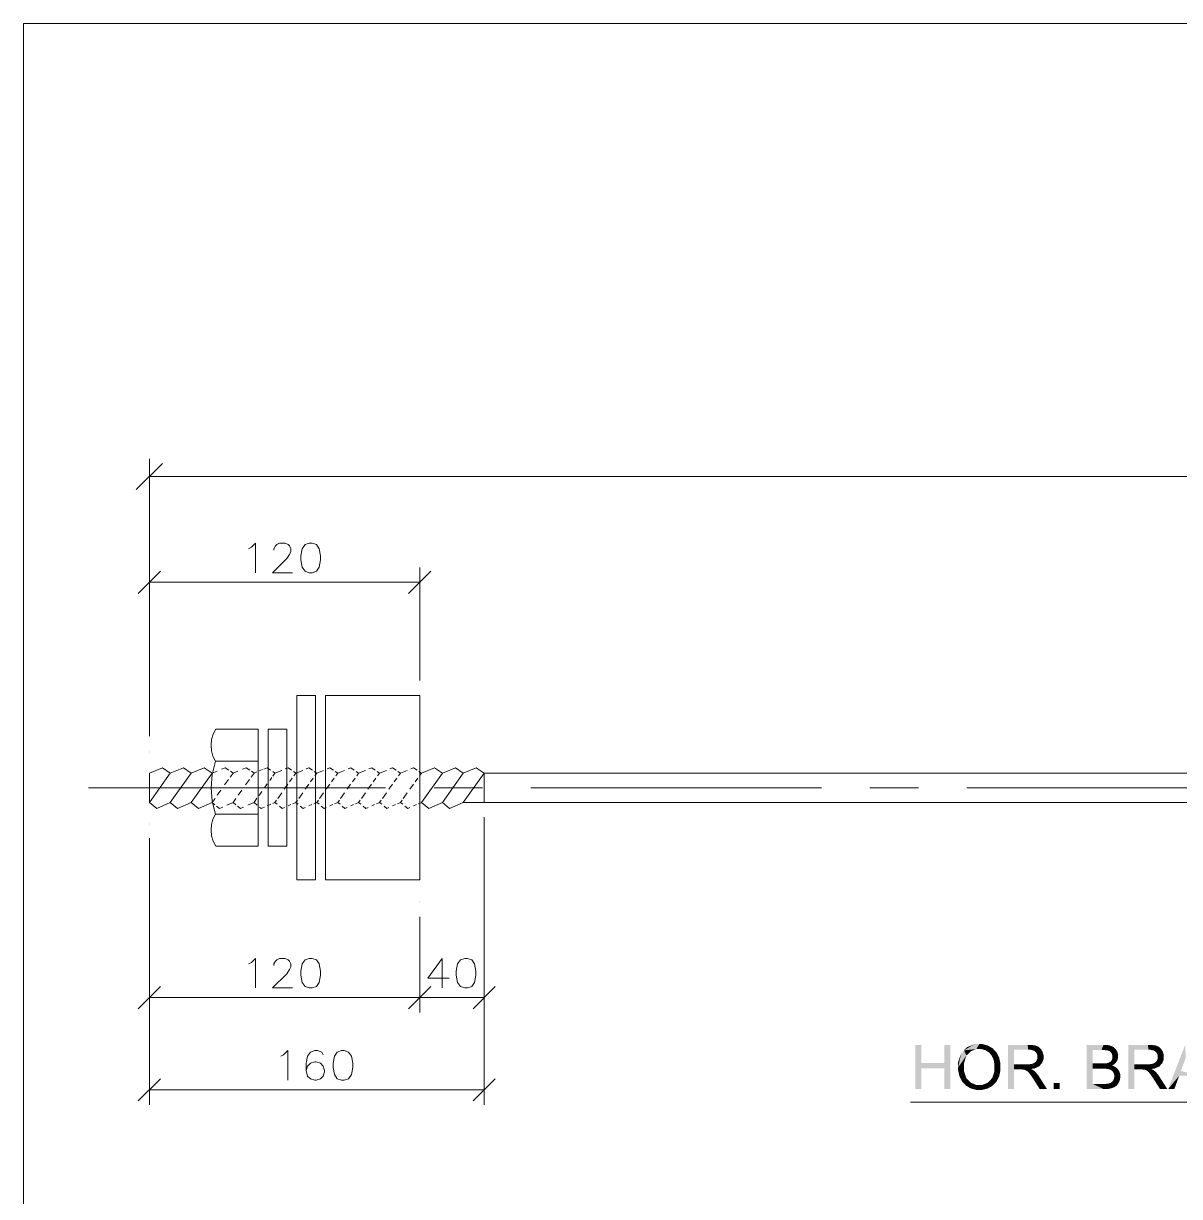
# Model space of a CAD drawing. Header units: millimetres. Extents: x 2 to 579, y 1 to 405.
# Drawn here: x 184.2 to 243.9, y 141.7 to 202.3 of the extents above; entities that cross this region are included whole.
import ezdxf

# ---------------------------------------------------------------- set-up
doc = ezdxf.new("R2010")
doc.units = ezdxf.units.MM
doc.linetypes.add('XKITLINE00', pattern=[0])
doc.layers.add('GraphicObject', color=6, linetype='Continuous', lineweight=0)
doc.layers.add('LinkedObject', color=7, linetype='Continuous', lineweight=0)

# ---------------------------------------------------------------- blocks, each defined once
blk = doc.blocks.new('*A3')
at = {"layer": 'GraphicObject', "color": 3, "linetype": 'XKITLINE00', "lineweight": 0}
for p, q in [((318.775, 202.299), (184.216, 202.299)), ((184.216, 202.299), (184.216, 63.347))]:
    blk.add_line(p, q, dxfattribs=at)
blk = doc.blocks.new('*A4')
at = {"layer": 'LinkedObject'}
for points in [[(230.558, 148.62), (230.256, 147.273), (230.256, 149.56)], [(230.558, 148.62), (230.256, 149.56), (230.558, 149.56)], [(232.049, 149.56), (231.748, 148.62), (231.748, 149.56)], [(231.748, 148.35), (231.748, 148.62), (232.049, 149.56)], [(231.748, 148.35), (232.049, 149.56), (232.049, 147.273)], [(232.764, 149.277), (232.459, 148.386), (232.612, 149.116)], [(232.886, 149.007), (232.459, 148.386), (232.764, 149.277)], [(232.612, 149.116), (232.459, 148.386), (232.459, 148.67)], [(233.312, 149.599), (232.764, 149.277), (232.917, 149.438)], [(233.554, 149.599), (232.764, 149.277), (233.312, 149.599)], [(233.394, 149.338), (232.764, 149.277), (233.554, 149.599)], [(233.118, 149.228), (232.764, 149.277), (233.394, 149.338)], [(232.764, 149.277), (233.118, 149.228), (233.002, 149.117)], [(232.886, 149.007), (232.764, 149.277), (233.002, 149.117)], [(233.394, 149.338), (233.554, 149.599), (233.555, 149.338)], [(233.554, 149.599), (233.668, 149.338), (233.555, 149.338)], [(233.997, 149.523), (233.554, 149.599), (233.712, 149.599)], [(234.124, 149.447), (233.554, 149.599), (233.997, 149.523)], [(233.872, 149.281), (233.554, 149.599), (234.124, 149.447)], [(233.668, 149.338), (233.554, 149.599), (233.872, 149.281)], [(233.872, 149.281), (234.124, 149.447), (233.963, 149.223)], [(234.124, 149.447), (234.054, 149.166), (233.963, 149.223)], [(234.054, 149.166), (234.124, 149.447), (234.192, 149.005)], [(234.445, 149.161), (234.124, 149.447), (234.251, 149.372)], [(234.512, 149.026), (234.124, 149.447), (234.445, 149.161)], [(234.192, 149.005), (234.124, 149.447), (234.512, 149.026)], [(234.192, 149.005), (234.512, 149.026), (234.24, 148.901)], [(234.512, 149.026), (234.287, 148.797), (234.24, 148.901)], [(234.287, 148.797), (234.512, 149.026), (234.334, 148.553)], [(234.334, 148.553), (234.512, 149.026), (234.645, 148.584)], [(234.645, 148.584), (234.512, 149.026), (234.578, 148.891)], [(235.343, 148.551), (235.041, 147.273), (235.041, 149.56)], [(235.041, 149.56), (235.343, 149.308), (235.343, 148.551)], [(236.065, 149.308), (235.041, 149.56), (236.053, 149.56)], [(235.343, 149.308), (235.041, 149.56), (236.065, 149.308)], [(236.053, 149.56), (236.192, 149.308), (236.065, 149.308)], [(236.437, 149.529), (236.053, 149.56), (236.205, 149.56)], [(236.517, 149.498), (236.053, 149.56), (236.437, 149.529)], [(236.378, 149.256), (236.053, 149.56), (236.517, 149.498)], [(236.192, 149.308), (236.053, 149.56), (236.378, 149.256)], [(236.517, 149.498), (236.437, 149.204), (236.378, 149.256)], [(236.596, 149.467), (236.437, 149.204), (236.517, 149.498)], [(236.437, 149.204), (236.596, 149.467), (236.496, 149.151)], [(236.496, 149.151), (236.596, 149.467), (236.771, 149.28)], [(236.771, 149.28), (236.555, 149.018), (236.496, 149.151)], [(236.818, 149.202), (236.555, 149.018), (236.771, 149.28)], [(236.866, 149.03), (236.555, 149.018), (236.818, 149.202)], [(236.866, 148.936), (236.555, 149.018), (236.866, 149.03)], [(236.555, 149.018), (236.866, 148.936), (236.555, 148.937)], [(236.771, 149.28), (236.596, 149.467), (236.723, 149.358)], [(239.102, 149.56), (239.404, 148.329), (239.102, 147.273)], [(239.404, 148.599), (239.404, 148.329), (239.102, 149.56)], [(239.102, 149.56), (239.404, 149.29), (239.404, 148.599)], [(239.862, 149.29), (239.102, 149.56), (239.961, 149.56)], [(239.404, 149.29), (239.102, 149.56), (239.862, 149.29)], [(239.862, 149.29), (239.961, 149.56), (239.986, 149.29)], [(239.961, 149.56), (240.16, 149.274), (239.986, 149.29)], [(240.092, 149.56), (240.16, 149.274), (239.961, 149.56)], [(240.302, 149.525), (240.16, 149.274), (240.092, 149.56)], [(240.16, 149.274), (240.302, 149.525), (240.211, 149.258)], [(240.211, 149.258), (240.302, 149.525), (240.262, 149.242)], [(240.262, 149.242), (240.302, 149.525), (240.381, 149.49)], [(240.381, 149.49), (240.34, 149.183), (240.262, 149.242)], [(240.461, 149.456), (240.34, 149.183), (240.381, 149.49)], [(240.585, 149.349), (240.34, 149.183), (240.461, 149.456)], [(240.63, 149.277), (240.34, 149.183), (240.585, 149.349)], [(240.34, 149.183), (240.63, 149.277), (240.367, 149.139)], [(240.63, 149.277), (240.395, 149.096), (240.367, 149.139)], [(240.395, 149.096), (240.63, 149.277), (240.422, 148.996)], [(240.422, 148.996), (240.63, 149.277), (240.719, 148.975)], [(240.719, 149.053), (240.63, 149.277), (240.674, 149.204)], [(240.719, 148.975), (240.63, 149.277), (240.719, 149.053)], [(241.552, 148.551), (241.25, 147.273), (241.25, 149.56)], [(241.25, 149.56), (241.552, 149.308), (241.552, 148.551)], [(242.274, 149.308), (241.25, 149.56), (242.262, 149.56)], [(241.552, 149.308), (241.25, 149.56), (242.274, 149.308)], [(242.262, 149.56), (242.401, 149.308), (242.274, 149.308)], [(242.647, 149.529), (242.262, 149.56), (242.414, 149.56)], [(242.726, 149.498), (242.262, 149.56), (242.647, 149.529)], [(242.587, 149.256), (242.262, 149.56), (242.726, 149.498)], [(242.401, 149.308), (242.262, 149.56), (242.587, 149.256)], [(242.726, 149.498), (242.646, 149.204), (242.587, 149.256)], [(242.805, 149.467), (242.646, 149.204), (242.726, 149.498)], [(242.646, 149.204), (242.805, 149.467), (242.705, 149.151)], [(242.705, 149.151), (242.805, 149.467), (242.98, 149.28)], [(242.98, 149.28), (242.764, 149.018), (242.705, 149.151)], [(243.027, 149.202), (242.764, 149.018), (242.98, 149.28)], [(243.075, 149.03), (242.764, 149.018), (243.027, 149.202)], [(243.075, 148.936), (242.764, 149.018), (243.075, 149.03)], [(242.764, 149.018), (243.075, 148.936), (242.764, 148.937)], [(242.98, 149.28), (242.805, 149.467), (242.932, 149.358)], [(244.178, 149.56), (244.208, 148.882), (243.3, 147.273)], [(230.558, 148.35), (230.256, 147.273), (230.558, 148.62)], [(230.558, 148.62), (231.748, 148.35), (230.558, 148.35)], [(231.748, 148.62), (231.748, 148.35), (230.558, 148.62)], [(232.77, 148.639), (232.459, 148.386), (232.886, 149.007)], [(232.459, 148.386), (232.77, 148.639), (232.77, 148.381)], [(234.224, 147.852), (234.645, 148.412), (234.505, 147.79)], [(234.334, 148.193), (234.645, 148.412), (234.224, 147.852)], [(234.334, 148.414), (234.645, 148.584), (234.645, 148.412)], [(234.334, 148.553), (234.645, 148.584), (234.334, 148.414)], [(234.645, 148.412), (234.334, 148.193), (234.334, 148.414)], [(234.505, 147.79), (234.645, 148.412), (234.575, 147.928)], [(234.575, 147.928), (234.645, 148.412), (234.645, 148.239)], [(235.343, 148.551), (235.343, 148.288), (235.041, 147.273)], [(235.693, 148.288), (235.343, 148.551), (235.992, 148.551)], [(235.343, 148.288), (235.343, 148.551), (235.693, 148.288)], [(235.693, 148.288), (235.992, 148.551), (235.751, 148.288)], [(235.751, 148.288), (235.992, 148.551), (235.836, 148.283)], [(235.836, 148.283), (235.992, 148.551), (235.861, 148.277)], [(235.861, 148.277), (235.992, 148.551), (235.896, 148.269)], [(235.896, 148.269), (235.992, 148.551), (235.965, 148.238)], [(235.965, 148.238), (235.992, 148.551), (236.096, 148.551)], [(235.965, 148.238), (236.096, 148.551), (235.999, 148.217)], [(236.096, 148.551), (236.223, 148.313), (235.999, 148.217)], [(236.258, 148.573), (236.223, 148.313), (236.096, 148.551)], [(236.223, 148.313), (236.258, 148.573), (236.387, 148.336)], [(236.316, 148.594), (236.708, 148.525), (236.258, 148.573)], [(236.63, 148.442), (236.258, 148.573), (236.708, 148.525)], [(236.387, 148.336), (236.258, 148.573), (236.63, 148.442)], [(236.375, 148.616), (236.708, 148.525), (236.316, 148.594)], [(236.708, 148.525), (236.375, 148.616), (236.464, 148.684)], [(236.494, 148.731), (236.708, 148.525), (236.464, 148.684)], [(236.524, 148.779), (236.708, 148.525), (236.494, 148.731)], [(236.524, 148.779), (236.866, 148.936), (236.708, 148.525)], [(236.555, 148.881), (236.866, 148.936), (236.524, 148.779)], [(236.866, 148.936), (236.555, 148.881), (236.555, 148.937)], [(236.708, 148.525), (236.866, 148.936), (236.787, 148.609)], [(236.787, 148.609), (236.866, 148.936), (236.866, 148.814)], [(239.934, 148.329), (239.404, 148.599), (239.9, 148.599)], [(239.404, 148.329), (239.404, 148.599), (239.934, 148.329)], [(240.044, 148.329), (239.9, 148.599), (240.001, 148.599)], [(239.934, 148.329), (239.9, 148.599), (240.044, 148.329)], [(240.145, 148.612), (240.4, 148.489), (240.001, 148.599)], [(240.001, 148.599), (240.4, 148.489), (240.044, 148.329)], [(240.044, 148.329), (240.4, 148.489), (240.211, 148.31)], [(240.189, 148.626), (240.48, 148.529), (240.145, 148.612)], [(240.4, 148.489), (240.145, 148.612), (240.48, 148.529)], [(240.247, 148.643), (240.48, 148.529), (240.189, 148.626)], [(240.4, 148.489), (240.27, 148.291), (240.211, 148.31)], [(240.334, 148.7), (240.48, 148.529), (240.247, 148.643)], [(240.27, 148.291), (240.4, 148.489), (240.328, 148.272)], [(240.328, 148.272), (240.4, 148.489), (240.419, 148.206)], [(240.64, 148.699), (240.334, 148.7), (240.393, 148.779)], [(240.6, 148.634), (240.334, 148.7), (240.64, 148.699)], [(240.48, 148.529), (240.334, 148.7), (240.6, 148.634)], [(240.393, 148.779), (240.719, 148.975), (240.64, 148.699)], [(240.422, 148.879), (240.719, 148.975), (240.393, 148.779)], [(240.662, 148.355), (240.4, 148.489), (240.503, 148.459)], [(240.419, 148.206), (240.4, 148.489), (240.662, 148.355)], [(240.719, 148.975), (240.422, 148.939), (240.422, 148.996)], [(240.422, 148.939), (240.719, 148.975), (240.422, 148.879)], [(240.64, 148.699), (240.719, 148.975), (240.68, 148.763)], [(240.68, 148.763), (240.719, 148.975), (240.719, 148.901)], [(241.552, 148.551), (241.552, 148.288), (241.25, 147.273)], [(241.902, 148.288), (241.552, 148.551), (242.201, 148.551)], [(241.552, 148.288), (241.552, 148.551), (241.902, 148.288)], [(241.902, 148.288), (242.201, 148.551), (241.961, 148.288)], [(241.961, 148.288), (242.201, 148.551), (242.045, 148.283)], [(242.045, 148.283), (242.201, 148.551), (242.07, 148.277)], [(242.07, 148.277), (242.201, 148.551), (242.105, 148.269)], [(242.105, 148.269), (242.201, 148.551), (242.174, 148.238)], [(242.174, 148.238), (242.201, 148.551), (242.305, 148.551)], [(242.174, 148.238), (242.305, 148.551), (242.208, 148.217)], [(242.305, 148.551), (242.432, 148.313), (242.208, 148.217)], [(242.467, 148.573), (242.432, 148.313), (242.305, 148.551)], [(242.432, 148.313), (242.467, 148.573), (242.596, 148.336)], [(242.525, 148.594), (242.918, 148.525), (242.467, 148.573)], [(242.839, 148.442), (242.467, 148.573), (242.918, 148.525)], [(242.596, 148.336), (242.467, 148.573), (242.839, 148.442)], [(242.584, 148.616), (242.918, 148.525), (242.525, 148.594)], [(242.918, 148.525), (242.584, 148.616), (242.673, 148.684)], [(242.703, 148.731), (242.918, 148.525), (242.673, 148.684)], [(242.733, 148.779), (242.918, 148.525), (242.703, 148.731)], [(242.733, 148.779), (243.075, 148.936), (242.918, 148.525)], [(242.764, 148.881), (243.075, 148.936), (242.733, 148.779)], [(243.075, 148.936), (242.764, 148.881), (242.764, 148.937)], [(242.918, 148.525), (243.075, 148.936), (242.996, 148.609)], [(242.996, 148.609), (243.075, 148.936), (243.075, 148.814)], [(243.3, 147.273), (244.208, 148.882), (243.956, 148.213)], [(230.256, 147.273), (230.558, 148.35), (230.558, 147.273)], [(231.748, 148.35), (232.049, 147.273), (231.748, 147.273)], [(232.459, 148.386), (232.77, 148.174), (232.459, 148.235)], [(232.77, 148.174), (232.459, 148.386), (232.77, 148.381)], [(232.459, 148.235), (232.77, 148.174), (232.524, 147.95)], [(232.524, 147.95), (232.77, 148.174), (232.59, 147.815)], [(232.59, 147.815), (232.77, 148.174), (232.881, 147.849)], [(232.881, 147.849), (232.848, 147.468), (232.59, 147.815)], [(232.59, 147.815), (232.848, 147.468), (232.655, 147.681)], [(232.992, 147.73), (232.848, 147.468), (232.881, 147.849)], [(234.505, 147.79), (234.113, 147.732), (234.224, 147.852)], [(235.041, 147.273), (235.343, 148.288), (235.343, 147.273)], [(235.999, 148.217), (236.223, 148.313), (236.033, 148.195)], [(236.223, 148.313), (236.11, 148.118), (236.033, 148.195)], [(236.283, 148.284), (236.11, 148.118), (236.223, 148.313)], [(236.11, 148.118), (236.283, 148.284), (236.152, 148.064)], [(236.152, 148.064), (236.283, 148.284), (236.195, 148.009)], [(236.195, 148.009), (236.283, 148.284), (236.405, 148.2)], [(236.405, 148.2), (236.304, 147.852), (236.195, 148.009)], [(236.405, 148.2), (236.283, 148.284), (236.374, 148.228)], [(236.471, 148.139), (236.304, 147.852), (236.405, 148.2)], [(236.596, 147.987), (236.304, 147.852), (236.471, 148.139)], [(236.304, 147.852), (236.596, 147.987), (236.371, 147.749)], [(236.371, 147.749), (236.596, 147.987), (236.655, 147.895)], [(236.371, 147.749), (236.655, 147.895), (236.673, 147.273)], [(236.673, 147.273), (236.655, 147.895), (237.05, 147.273)], [(239.102, 147.273), (239.404, 148.329), (239.404, 147.543)], [(240.419, 148.206), (240.662, 148.355), (240.452, 148.158)], [(240.452, 148.158), (240.662, 148.355), (240.485, 148.111)], [(240.485, 148.111), (240.662, 148.355), (240.718, 148.282)], [(240.718, 148.282), (240.518, 148), (240.485, 148.111)], [(240.495, 147.785), (240.829, 147.936), (240.761, 147.637)], [(240.518, 147.881), (240.829, 147.936), (240.495, 147.785)], [(240.773, 148.209), (240.518, 148), (240.718, 148.282)], [(240.829, 148.036), (240.518, 148), (240.773, 148.209)], [(240.829, 147.936), (240.518, 148), (240.829, 148.036)], [(240.518, 148), (240.829, 147.936), (240.518, 147.936)], [(240.829, 147.936), (240.518, 147.881), (240.518, 147.936)], [(240.761, 147.637), (240.829, 147.936), (240.795, 147.706)], [(240.795, 147.706), (240.829, 147.936), (240.829, 147.855)], [(241.25, 147.273), (241.552, 148.288), (241.552, 147.273)], [(242.208, 148.217), (242.432, 148.313), (242.242, 148.195)], [(242.432, 148.313), (242.319, 148.118), (242.242, 148.195)], [(242.492, 148.284), (242.319, 148.118), (242.432, 148.313)], [(242.319, 148.118), (242.492, 148.284), (242.362, 148.064)], [(242.362, 148.064), (242.492, 148.284), (242.404, 148.009)], [(242.404, 148.009), (242.492, 148.284), (242.614, 148.2)], [(242.614, 148.2), (242.513, 147.852), (242.404, 148.009)], [(242.614, 148.2), (242.492, 148.284), (242.583, 148.228)], [(242.68, 148.139), (242.513, 147.852), (242.614, 148.2)], [(242.805, 147.987), (242.513, 147.852), (242.68, 148.139)], [(242.513, 147.852), (242.805, 147.987), (242.58, 147.749)], [(242.58, 147.749), (242.805, 147.987), (242.864, 147.895)], [(242.58, 147.749), (242.864, 147.895), (242.882, 147.273)], [(242.882, 147.273), (242.864, 147.895), (243.26, 147.273)], [(243.87, 147.966), (243.3, 147.273), (243.956, 148.213)], [(243.3, 147.273), (243.87, 147.966), (243.619, 147.273)], [(243.956, 148.213), (244.827, 147.966), (243.87, 147.966)], [(232.848, 147.468), (232.992, 147.73), (232.975, 147.39)], [(232.975, 147.39), (232.992, 147.73), (233.104, 147.611)], [(233.104, 147.611), (233.552, 147.234), (232.975, 147.39)], [(232.975, 147.39), (233.552, 147.234), (233.102, 147.312)], [(233.102, 147.312), (233.552, 147.234), (233.391, 147.234)], [(233.383, 147.492), (233.552, 147.234), (233.104, 147.611)], [(233.552, 147.234), (233.383, 147.492), (233.55, 147.492)], [(233.721, 147.492), (233.552, 147.234), (233.55, 147.492)], [(233.552, 147.234), (233.721, 147.492), (233.701, 147.234)], [(233.701, 147.234), (233.721, 147.492), (233.978, 147.304)], [(234.107, 147.375), (233.721, 147.492), (234.003, 147.612)], [(233.978, 147.304), (233.721, 147.492), (234.107, 147.375)], [(234.113, 147.732), (234.236, 147.446), (234.003, 147.612)], [(234.003, 147.612), (234.236, 147.446), (234.107, 147.375)], [(234.435, 147.653), (234.113, 147.732), (234.505, 147.79)], [(234.236, 147.446), (234.113, 147.732), (234.435, 147.653)], [(237.705, 147.593), (237.385, 147.273), (237.385, 147.593)], [(237.705, 147.273), (237.385, 147.273), (237.705, 147.593)], [(239.404, 147.543), (239.974, 147.273), (239.102, 147.273)], [(239.975, 147.543), (239.974, 147.273), (239.404, 147.543)], [(239.975, 147.543), (240.083, 147.273), (239.974, 147.273)], [(240.049, 147.543), (240.083, 147.273), (239.975, 147.543)], [(240.152, 147.548), (240.268, 147.292), (240.049, 147.543)], [(240.049, 147.543), (240.268, 147.292), (240.083, 147.273)], [(240.182, 147.554), (240.268, 147.292), (240.152, 147.548)], [(240.343, 147.311), (240.182, 147.554), (240.234, 147.563)], [(240.268, 147.292), (240.182, 147.554), (240.343, 147.311)], [(240.322, 147.594), (240.593, 147.424), (240.234, 147.563)], [(240.234, 147.563), (240.593, 147.424), (240.343, 147.311)], [(240.357, 147.616), (240.593, 147.424), (240.322, 147.594)], [(240.343, 147.311), (240.593, 147.424), (240.418, 147.33)], [(240.593, 147.424), (240.357, 147.616), (240.392, 147.638)], [(240.45, 147.701), (240.761, 147.637), (240.392, 147.638)], [(240.392, 147.638), (240.761, 147.637), (240.593, 147.424)], [(240.418, 147.33), (240.593, 147.424), (240.544, 147.387)], [(240.473, 147.743), (240.761, 147.637), (240.45, 147.701)], [(240.761, 147.637), (240.473, 147.743), (240.495, 147.785)], [(240.593, 147.424), (240.761, 147.637), (240.643, 147.461)], [(240.643, 147.461), (240.761, 147.637), (240.727, 147.568)]]:
    blk.add_hatch(color=7, dxfattribs=at).paths.add_polyline_path(points, flags=17)
at = {"layer": 'LinkedObject', "color": 1, "linetype": 'XKITLINE00', "lineweight": 0}
for p, q in [((191.391, 179.586), (190.041, 178.236)), ((190.716, 165.574), (190.716, 179.811)), ((313.192, 178.911), (190.716, 178.911)), ((191.29, 174.016), (190.143, 172.868)), ((190.716, 165.491), (190.716, 174.207)), ((204.096, 172.868), (205.244, 174.016)), ((204.67, 168.367), (204.67, 174.207)), ((204.67, 173.442), (190.716, 173.442)), ((207.996, 161.315), (207.996, 146.47)), ((207.996, 161.272), (207.996, 151.233)), ((190.716, 160.235), (190.716, 151.233)), ((190.716, 160.183), (190.716, 146.47)), ((204.67, 156.176), (204.67, 151.233)), ((204.67, 156.124), (204.67, 151.233)), ((191.29, 152.572), (190.143, 151.424)), ((204.096, 151.424), (205.244, 152.572)), ((205.244, 152.572), (204.096, 151.424)), ((207.423, 151.424), (208.57, 152.572)), ((204.67, 151.998), (190.716, 151.998)), ((207.996, 151.998), (204.67, 151.998)), ((191.29, 147.808), (190.143, 146.661)), ((207.423, 146.661), (208.57, 147.808)), ((190.716, 147.235), (207.996, 147.235))]:
    blk.add_line(p, q, dxfattribs=at)
at = {"layer": 'LinkedObject', "color": 7, "linetype": 'XKITLINE00', "lineweight": 0}
for p, q in [((190.716, 178.911), (190.716, 178.911)), ((195.835, 175.178), (195.981, 175.25)), ((195.981, 175.25), (196.2, 175.469)), ((196.2, 175.469), (196.2, 173.939)), ((197.147, 175.178), (197.22, 175.323)), ((197.147, 175.105), (197.147, 175.178)), ((197.22, 175.323), (197.293, 175.396)), ((197.293, 175.396), (197.438, 175.469)), ((197.438, 175.469), (197.73, 175.469)), ((197.73, 175.469), (197.875, 175.396)), ((197.875, 175.396), (197.948, 175.323)), ((197.948, 175.323), (198.021, 175.178)), ((198.021, 175.178), (198.021, 175.032)), ((198.604, 175.178), (198.531, 174.813)), ((198.75, 175.396), (198.604, 175.178)), ((198.968, 175.469), (198.75, 175.396)), ((199.114, 175.469), (198.968, 175.469)), ((199.333, 175.396), (199.114, 175.469)), ((199.478, 175.178), (199.333, 175.396)), ((199.551, 174.813), (199.478, 175.178)), ((197.803, 174.668), (197.074, 173.939)), ((197.948, 174.886), (197.803, 174.668)), ((198.021, 175.032), (197.948, 174.886)), ((198.531, 174.813), (198.531, 174.595)), ((198.531, 174.595), (198.604, 174.23)), ((199.478, 174.23), (199.551, 174.595)), ((199.551, 174.595), (199.551, 174.813)), ((197.074, 173.939), (198.094, 173.939)), ((198.604, 174.23), (198.75, 174.012)), ((198.75, 174.012), (198.968, 173.939)), ((198.968, 173.939), (199.114, 173.939)), ((199.114, 173.939), (199.333, 174.012)), ((199.333, 174.012), (199.478, 174.23)), ((190.716, 173.442), (190.716, 173.442)), ((204.67, 167.602), (204.67, 167.602)), ((190.716, 164.726), (190.716, 164.726)), ((190.716, 164.674), (190.716, 164.674)), ((190.716, 163.594), (191.39, 163.863)), ((190.716, 162.08), (191.796, 163.594)), ((190.716, 163.594), (190.716, 162.08)), ((191.39, 163.863), (191.796, 163.594)), ((191.796, 163.594), (192.47, 163.863)), ((191.796, 162.08), (192.876, 163.594)), ((192.47, 163.863), (192.876, 163.594)), ((192.876, 163.594), (193.55, 163.863)), ((192.876, 162.08), (193.956, 163.594)), ((193.55, 163.863), (193.956, 163.594)), ((193.956, 163.594), (194.206, 163.694)), ((194.437, 163.786), (194.63, 163.863)), ((194.63, 163.863), (194.814, 163.742)), ((194.89, 163.389), (195.036, 163.594)), ((194.899, 163.685), (195.036, 163.594)), ((195.036, 163.594), (195.286, 163.694)), ((195.517, 163.786), (195.71, 163.863)), ((195.71, 163.863), (195.894, 163.742)), ((195.97, 163.389), (196.116, 163.594)), ((195.979, 163.685), (196.116, 163.594)), ((196.116, 163.594), (196.263, 163.653)), ((196.386, 163.702), (196.557, 163.77)), ((196.627, 163.798), (196.79, 163.863)), ((196.79, 163.863), (196.973, 163.742)), ((197.082, 163.67), (197.196, 163.594)), ((197.082, 163.433), (197.196, 163.594)), ((197.196, 163.594), (197.547, 163.734)), ((197.729, 163.807), (197.87, 163.863)), ((197.87, 163.863), (198.051, 163.744)), ((198.146, 163.68), (198.276, 163.594)), ((198.176, 163.454), (198.276, 163.594)), ((198.276, 163.594), (198.627, 163.734)), ((198.809, 163.807), (198.95, 163.863)), ((198.95, 163.863), (199.131, 163.744)), ((199.226, 163.68), (199.356, 163.594)), ((199.256, 163.454), (199.356, 163.594)), ((199.356, 163.594), (199.707, 163.734)), ((199.889, 163.807), (200.03, 163.863)), ((200.03, 163.863), (200.211, 163.744)), ((200.306, 163.68), (200.436, 163.594)), ((200.336, 163.454), (200.436, 163.594)), ((200.436, 163.594), (200.787, 163.734)), ((200.969, 163.807), (201.11, 163.863)), ((201.11, 163.863), (201.291, 163.744)), ((201.386, 163.68), (201.516, 163.594)), ((201.416, 163.454), (201.516, 163.594)), ((201.516, 163.594), (201.867, 163.734)), ((202.049, 163.807), (202.19, 163.863)), ((202.19, 163.863), (202.371, 163.744)), ((202.466, 163.68), (202.596, 163.594)), ((202.496, 163.454), (202.596, 163.594)), ((202.596, 163.594), (202.947, 163.734)), ((203.129, 163.807), (203.27, 163.863)), ((203.27, 163.863), (203.451, 163.744)), ((203.546, 163.68), (203.676, 163.594)), ((203.576, 163.454), (203.676, 163.594)), ((203.676, 163.594), (204.027, 163.734)), ((204.209, 163.807), (204.35, 163.863)), ((204.35, 163.863), (204.531, 163.744)), ((204.626, 163.68), (204.756, 163.594)), ((204.656, 163.454), (204.756, 163.594)), ((204.756, 163.594), (205.43, 163.863)), ((204.756, 162.08), (205.836, 163.594)), ((205.43, 163.863), (205.836, 163.594)), ((205.836, 163.594), (206.51, 163.863)), ((205.836, 162.08), (206.916, 163.594)), ((206.51, 163.863), (206.916, 163.594)), ((206.916, 163.594), (207.59, 163.863)), ((206.916, 162.08), (207.996, 163.594)), ((207.59, 163.863), (207.996, 163.594)), ((207.996, 163.594), (295.912, 163.594)), ((207.996, 163.594), (207.996, 162.08)), ((194.6, 162.982), (194.8, 163.262)), ((195.68, 162.982), (195.88, 163.262)), ((196.656, 162.837), (196.803, 163.043)), ((196.927, 163.217), (197.032, 163.364)), ((197.677, 162.754), (197.863, 163.014)), ((197.954, 163.142), (198.089, 163.332)), ((198.757, 162.754), (198.943, 163.014)), ((199.034, 163.142), (199.169, 163.332)), ((199.837, 162.754), (200.023, 163.014)), ((200.114, 163.142), (200.249, 163.332)), ((200.917, 162.754), (201.103, 163.014)), ((201.194, 163.142), (201.329, 163.332)), ((201.997, 162.754), (202.183, 163.014)), ((202.274, 163.142), (202.409, 163.332)), ((203.077, 162.754), (203.263, 163.014)), ((203.354, 163.142), (203.489, 163.332)), ((204.157, 162.754), (204.343, 163.014)), ((204.434, 163.142), (204.569, 163.332)), ((194.22, 162.449), (194.406, 162.71)), ((195.3, 162.449), (195.486, 162.71)), ((196.374, 162.442), (196.514, 162.638)), ((197.342, 162.284), (197.547, 162.572)), ((198.422, 162.284), (198.627, 162.572)), ((199.502, 162.284), (199.707, 162.572)), ((200.582, 162.284), (200.787, 162.572)), ((201.662, 162.284), (201.867, 162.572)), ((202.742, 162.284), (202.947, 162.572)), ((203.822, 162.284), (204.027, 162.572)), ((191.091, 161.765), (190.716, 162.08)), ((191.796, 162.08), (191.091, 161.765)), ((192.171, 161.765), (191.796, 162.08)), ((192.876, 162.08), (192.171, 161.765)), ((193.251, 161.765), (192.876, 162.08)), ((193.956, 162.08), (193.251, 161.765)), ((193.956, 162.08), (194.102, 162.284)), ((194.099, 161.96), (193.956, 162.08)), ((194.331, 161.765), (194.185, 161.888)), ((194.498, 161.839), (194.331, 161.765)), ((195.036, 162.08), (194.716, 161.937)), ((195.036, 162.08), (195.182, 162.284)), ((195.179, 161.96), (195.036, 162.08)), ((195.411, 161.765), (195.265, 161.888)), ((195.578, 161.839), (195.411, 161.765)), ((196.116, 162.08), (195.796, 161.937)), ((196.116, 162.08), (196.268, 162.292)), ((196.28, 161.942), (196.116, 162.08)), ((196.491, 161.765), (196.402, 161.839)), ((196.65, 161.836), (196.491, 161.765)), ((196.99, 161.988), (196.802, 161.904)), ((197.196, 162.08), (197.082, 162.029)), ((197.196, 162.08), (197.282, 162.2)), ((197.316, 161.979), (197.196, 162.08)), ((197.571, 161.765), (197.426, 161.886)), ((197.681, 161.814), (197.571, 161.765)), ((198.017, 161.964), (197.871, 161.899)), ((198.276, 162.08), (198.117, 162.009)), ((198.276, 162.08), (198.362, 162.2)), ((198.396, 161.979), (198.276, 162.08)), ((198.651, 161.765), (198.506, 161.886)), ((198.761, 161.814), (198.651, 161.765)), ((199.097, 161.964), (198.951, 161.899)), ((199.356, 162.08), (199.197, 162.009)), ((199.356, 162.08), (199.442, 162.2)), ((199.476, 161.979), (199.356, 162.08)), ((199.731, 161.765), (199.586, 161.886)), ((199.841, 161.814), (199.731, 161.765)), ((200.177, 161.964), (200.031, 161.899)), ((200.436, 162.08), (200.277, 162.009)), ((200.436, 162.08), (200.522, 162.2)), ((200.556, 161.979), (200.436, 162.08)), ((200.811, 161.765), (200.666, 161.886)), ((200.921, 161.814), (200.811, 161.765)), ((201.257, 161.964), (201.111, 161.899)), ((201.516, 162.08), (201.357, 162.009)), ((201.516, 162.08), (201.602, 162.2)), ((201.636, 161.979), (201.516, 162.08)), ((201.891, 161.765), (201.746, 161.886)), ((202.001, 161.814), (201.891, 161.765)), ((202.337, 161.964), (202.191, 161.899)), ((202.596, 162.08), (202.437, 162.009)), ((202.596, 162.08), (202.682, 162.2)), ((202.716, 161.979), (202.596, 162.08)), ((202.971, 161.765), (202.826, 161.886)), ((203.081, 161.814), (202.971, 161.765)), ((203.417, 161.964), (203.271, 161.899)), ((203.676, 162.08), (203.517, 162.009)), ((203.676, 162.08), (203.762, 162.2)), ((203.796, 161.979), (203.676, 162.08)), ((204.051, 161.765), (203.906, 161.886)), ((204.161, 161.814), (204.051, 161.765)), ((204.497, 161.964), (204.351, 161.899)), ((204.756, 162.08), (204.597, 162.009)), ((204.756, 162.08), (204.842, 162.2)), ((205.131, 161.765), (204.756, 162.08)), ((205.836, 162.08), (205.131, 161.765)), ((206.211, 161.765), (205.836, 162.08)), ((206.916, 162.08), (206.211, 161.765)), ((295.912, 162.08), (206.916, 162.08)), ((207.996, 162.08), (207.996, 162.08)), ((207.996, 162.037), (207.996, 162.037)), ((190.716, 161), (190.716, 161)), ((190.716, 160.948), (190.716, 160.948)), ((204.67, 156.941), (204.67, 156.941)), ((204.67, 156.889), (204.67, 156.889)), ((195.981, 153.807), (196.2, 154.025)), ((196.2, 154.025), (196.2, 152.495)), ((197.147, 153.734), (197.22, 153.879)), ((197.22, 153.879), (197.293, 153.952)), ((197.293, 153.952), (197.438, 154.025)), ((197.438, 154.025), (197.73, 154.025)), ((197.73, 154.025), (197.875, 153.952)), ((197.875, 153.952), (197.948, 153.879)), ((197.948, 153.879), (198.021, 153.734)), ((198.75, 153.952), (198.604, 153.734)), ((198.968, 154.025), (198.75, 153.952)), ((199.114, 154.025), (198.968, 154.025)), ((199.333, 153.952), (199.114, 154.025)), ((199.478, 153.734), (199.333, 153.952)), ((205.823, 154.025), (205.095, 153.005)), ((205.823, 152.495), (205.823, 154.025)), ((206.77, 153.952), (206.625, 153.734)), ((206.989, 154.025), (206.77, 153.952)), ((207.135, 154.025), (206.989, 154.025)), ((207.353, 153.952), (207.135, 154.025)), ((207.499, 153.734), (207.353, 153.952)), ((195.835, 153.734), (195.981, 153.807)), ((197.147, 153.661), (197.147, 153.734)), ((197.948, 153.442), (197.803, 153.224)), ((198.021, 153.588), (197.948, 153.442)), ((198.021, 153.734), (198.021, 153.588)), ((198.604, 153.734), (198.531, 153.369)), ((198.531, 153.369), (198.531, 153.151)), ((199.551, 153.369), (199.478, 153.734)), ((199.551, 153.151), (199.551, 153.369)), ((206.625, 153.734), (206.552, 153.369)), ((206.552, 153.369), (206.552, 153.151)), ((207.572, 153.369), (207.499, 153.734)), ((207.572, 153.151), (207.572, 153.369)), ((197.803, 153.224), (197.074, 152.495)), ((198.531, 153.151), (198.604, 152.787)), ((198.604, 152.787), (198.75, 152.568)), ((199.333, 152.568), (199.478, 152.787)), ((199.478, 152.787), (199.551, 153.151)), ((205.095, 153.005), (206.188, 153.005)), ((206.552, 153.151), (206.625, 152.787)), ((206.625, 152.787), (206.77, 152.568)), ((207.353, 152.568), (207.499, 152.787)), ((207.499, 152.787), (207.572, 153.151)), ((197.074, 152.495), (198.094, 152.495)), ((198.75, 152.568), (198.968, 152.495)), ((198.968, 152.495), (199.114, 152.495)), ((199.114, 152.495), (199.333, 152.568)), ((206.77, 152.568), (206.989, 152.495)), ((206.989, 152.495), (207.135, 152.495)), ((207.135, 152.495), (207.353, 152.568)), ((190.716, 151.998), (190.716, 151.998)), ((204.67, 151.998), (204.67, 151.998)), ((197.499, 148.97), (197.644, 149.043)), ((197.644, 149.043), (197.863, 149.262)), ((197.863, 149.262), (197.863, 147.732)), ((199.029, 149.189), (198.883, 148.97)), ((199.247, 149.262), (199.029, 149.189)), ((199.393, 149.262), (199.247, 149.262)), ((199.611, 149.189), (199.393, 149.262)), ((199.684, 149.043), (199.611, 149.189)), ((200.413, 149.189), (200.267, 148.97)), ((200.631, 149.262), (200.413, 149.189)), ((200.777, 149.262), (200.631, 149.262)), ((200.996, 149.189), (200.777, 149.262)), ((201.141, 148.97), (200.996, 149.189)), ((198.883, 148.97), (198.81, 148.606)), ((198.81, 148.606), (198.81, 148.242)), ((198.883, 148.46), (198.81, 148.242)), ((199.029, 148.606), (198.883, 148.46)), ((199.247, 148.679), (199.029, 148.606)), ((199.32, 148.679), (199.247, 148.679)), ((199.539, 148.606), (199.32, 148.679)), ((199.684, 148.46), (199.539, 148.606)), ((199.757, 148.242), (199.684, 148.46)), ((200.267, 148.97), (200.194, 148.606)), ((200.194, 148.606), (200.194, 148.388)), ((201.214, 148.606), (201.141, 148.97)), ((201.214, 148.388), (201.214, 148.606)), ((198.81, 148.242), (198.883, 147.95)), ((198.883, 147.95), (199.029, 147.805)), ((199.029, 147.805), (199.247, 147.732)), ((199.32, 147.732), (199.539, 147.805)), ((199.539, 147.805), (199.684, 147.95)), ((199.684, 147.95), (199.757, 148.169)), ((199.757, 148.169), (199.757, 148.242)), ((200.194, 148.388), (200.267, 148.023)), ((200.267, 148.023), (200.413, 147.805)), ((200.413, 147.805), (200.631, 147.732)), ((200.777, 147.732), (200.996, 147.805)), ((200.996, 147.805), (201.141, 148.023)), ((201.141, 148.023), (201.214, 148.388)), ((199.247, 147.732), (199.32, 147.732)), ((200.631, 147.732), (200.777, 147.732)), ((207.996, 147.235), (207.996, 147.235)), ((230, 146.596), (232.306, 146.596)), ((232.306, 146.596), (234.789, 146.596)), ((234.789, 146.596), (237.094, 146.596)), ((237.094, 146.596), (237.982, 146.596)), ((237.982, 146.596), (238.869, 146.596)), ((238.869, 146.596), (240.998, 146.596)), ((240.998, 146.596), (243.304, 146.596)), ((243.304, 146.596), (245.433, 146.596))]:
    blk.add_line(p, q, dxfattribs=at)
at = {"layer": 'LinkedObject', "color": 6, "linetype": 'XKITLINE00', "lineweight": 0}
for p, q in [((198.326, 167.602), (199.286, 167.602)), ((198.326, 158.072), (198.326, 167.602)), ((199.286, 158.072), (199.286, 167.602)), ((199.804, 167.602), (204.67, 167.602)), ((199.804, 158.072), (199.804, 167.602)), ((204.67, 158.072), (204.67, 167.602)), ((194.008, 165.602), (193.927, 165.322)), ((194.139, 165.862), (194.008, 165.602)), ((196.331, 165.862), (194.139, 165.862)), ((196.331, 165.862), (196.331, 162.837)), ((196.849, 159.812), (196.849, 165.862)), ((196.849, 165.862), (197.808, 165.862)), ((197.808, 159.812), (197.808, 165.862)), ((193.927, 165.322), (193.898, 165.033)), ((193.898, 165.033), (193.921, 164.743)), ((193.921, 164.743), (193.997, 164.462)), ((194.121, 164.199), (193.955, 163.527)), ((193.997, 164.462), (194.121, 164.199)), ((194.121, 164.199), (196.331, 164.199)), ((193.955, 163.527), (193.899, 162.837)), ((187.58, 162.837), (202.906, 162.837)), ((193.899, 162.837), (193.955, 162.147)), ((196.331, 159.812), (196.331, 162.837)), ((205.406, 162.837), (207.906, 162.837)), ((210.406, 162.837), (225.406, 162.837)), ((227.906, 162.837), (230.406, 162.837)), ((232.906, 162.837), (247.906, 162.837)), ((193.955, 162.147), (194.121, 161.475)), ((193.997, 161.212), (193.921, 160.931)), ((194.121, 161.475), (193.997, 161.212)), ((194.121, 161.475), (196.331, 161.475)), ((193.921, 160.931), (193.898, 160.641)), ((193.898, 160.641), (193.927, 160.352)), ((193.927, 160.352), (194.008, 160.072)), ((194.008, 160.072), (194.139, 159.812)), ((196.331, 159.812), (194.139, 159.812)), ((196.849, 159.812), (197.808, 159.812)), ((198.326, 158.072), (199.286, 158.072)), ((199.804, 158.072), (204.67, 158.072))]:
    blk.add_line(p, q, dxfattribs=at)

msp = doc.modelspace()

# ---------------------------------------------------------------- block references
at = {"lineweight": 0}
for name in ['*A3', '*A4']:
    msp.add_blockref(name, (0, 0), dxfattribs=at)

doc.saveas('drawing.dxf')
